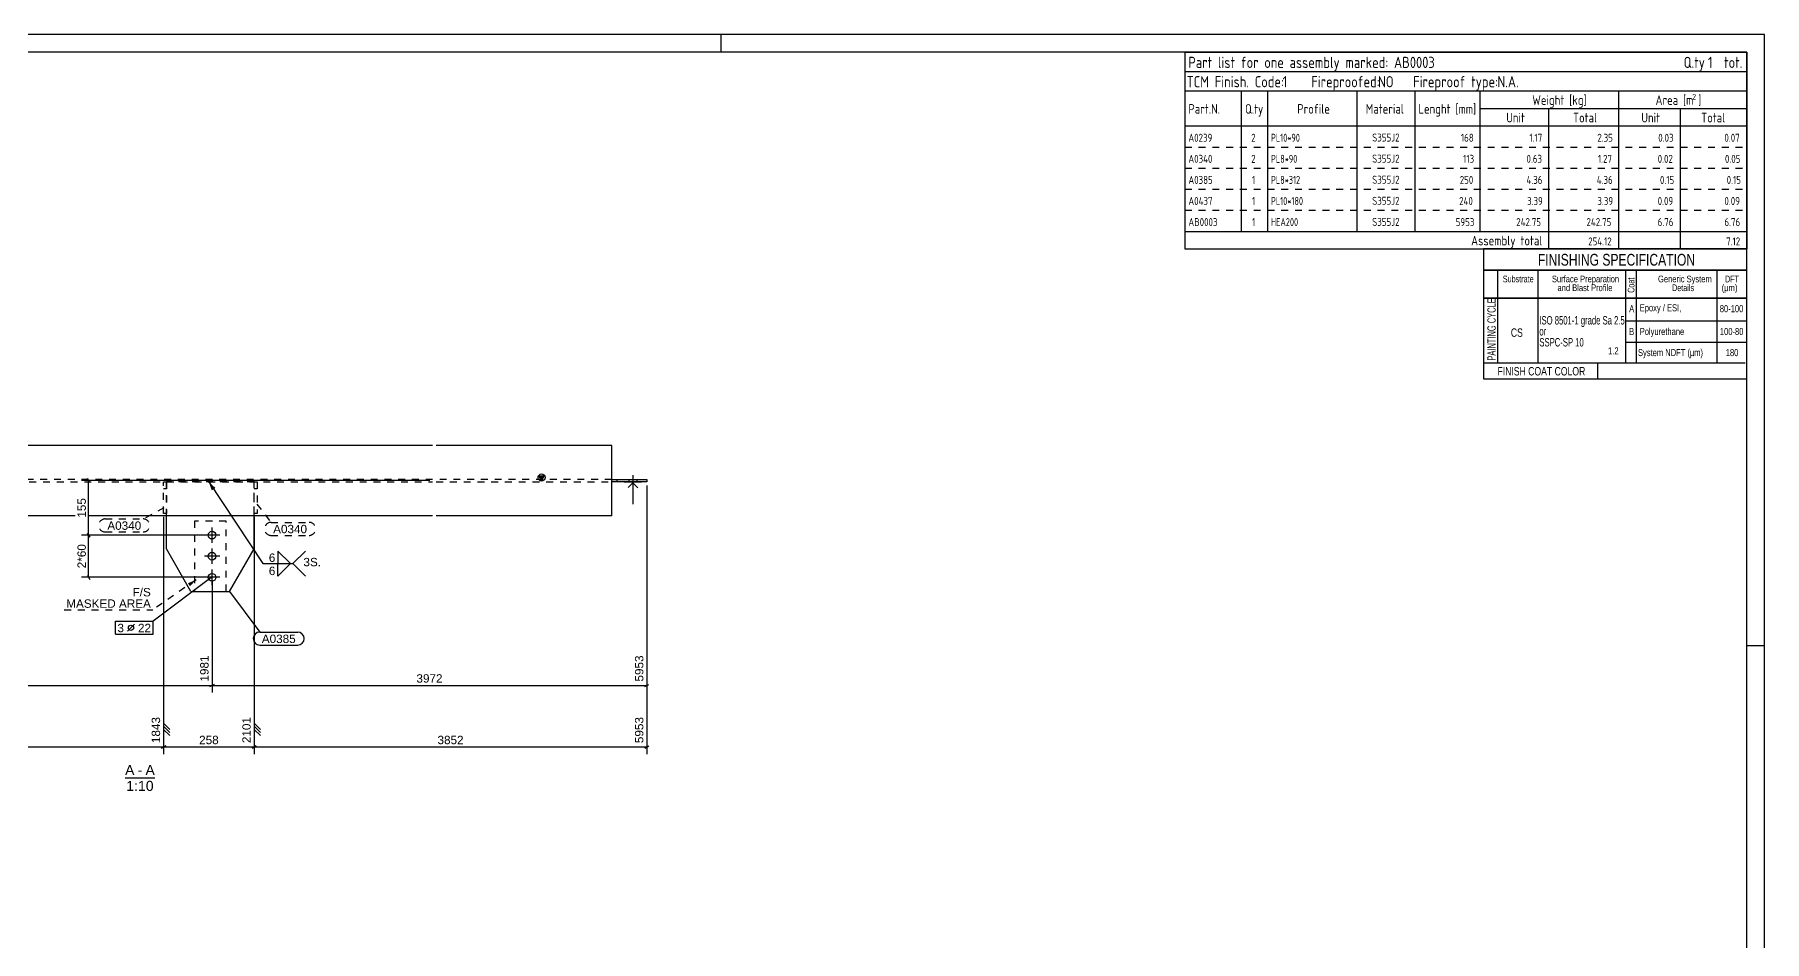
# Model space of a CAD drawing. Header units: millimetres. Extents: x -232 to 609, y -265 to 329.
# Drawn here: x 116.8 to 609.3, y 70.8 to 328.9 of the extents above; entities that cross this region are included whole.
import ezdxf

# ---------------------------------------------------------------- set-up
doc = ezdxf.new("R2010")
doc.units = ezdxf.units.MM
doc.linetypes.add('DXK_LINE_DOT2', pattern=[3.9198, 1.9599, -1.9599])
doc.styles.add('Arial', font='ARIAL.TTF', dxfattribs={"height": 0.2})
doc.styles.add('Arial Narrow', font='ARIALN.TTF', dxfattribs={"height": 0.2})
doc.styles.add('GOST type A', font='', dxfattribs={"height": 0.2})
doc.styles.add('GOST type A Bold', font='', dxfattribs={"height": 0.2})
doc.styles.get('GOST type A').set_extended_font_data('GOST type A')
doc.styles.get('GOST type A Bold').set_extended_font_data('GOST type A', bold=True)

# ---------------------------------------------------------------- blocks, each defined once
blk = doc.blocks.new('Unknown-43780186-1158')
at = {"color": 5, "linetype": 'Continuous'}
for p, q in [((609.27, 328.9), (-231.73, 328.9)), ((609.27, -265.1), (609.27, 328.9)), ((604.27, 323.9), (-226.73, 323.9)), ((604.27, -260.1), (604.27, 323.9))]:
    blk.add_line(p, q, dxfattribs=at)
at = {"color": 7, "linetype": 'Continuous'}
for p, q in [((312.27, 323.9), (312.27, 328.9)), ((609.27, 154.9), (604.27, 154.9))]:
    blk.add_line(p, q, dxfattribs=at)
blk = doc.blocks.new('Unknown-43780186-11 - 1207')
at = {"color": 6, "linetype": 'Continuous'}
blk.add_line((142.53, 117.4), (151, 117.4), dxfattribs=at)
at = {"color": 0, "linetype": 'Continuous'}
blk.add_wipeout([(145.2, 118.15), (145.2, 121.15), (142.53, 121.15), (142.53, 118.15)], dxfattribs=at)
blk.add_wipeout([(147.43, 118.15), (147.43, 121.15), (146.1, 121.15), (146.1, 118.15)], dxfattribs=at)
blk.add_wipeout([(151, 118.15), (151, 121.15), (148.33, 121.15), (148.33, 118.15)], dxfattribs=at)
blk.add_wipeout([(150.65, 113.65), (150.65, 116.65), (142.87, 116.65), (142.87, 113.65)], dxfattribs=at)
at = {"color": 6, "linetype": 'Continuous', "style": 'Arial'}
for s, height, p in [('A', 2.87, (142.53, 118.15)), ('-', 2.87, (146.1, 118.15)), ('A', 2.87, (148.33, 118.15)), ('1:10', 2.865, (142.87, 113.65))]:
    blk.add_text(s, height=height, dxfattribs=at).set_placement(p)
blk = doc.blocks.new('Surfacing-43780186-1285 - 1207')
at = {"color": 246, "linetype": 'DXK_LINE_DOT2'}
for p, q in [((171.3, 190.45), (162.3, 190.45)), ((162.3, 190.45), (162.3, 170.45)), ((171.3, 170.45), (171.3, 190.45)), ((162.3, 170.45), (171.3, 170.45))]:
    blk.add_line(p, q, dxfattribs=at)
blk = doc.blocks.new('Bolt-43780186-1265 - 1207')
at = {"color": 3, "linetype": 'Continuous'}
for p, q in [((286, 202.27), (286, 201.62)), ((286, 202.27), (286, 201.62)), ((287.1, 203.52), (287.1, 195.27)), ((287.1, 203.52), (287.1, 195.27)), ((288.2, 202.27), (288.2, 201.62)), ((288.2, 202.27), (288.2, 201.62))]:
    blk.add_line(p, q, dxfattribs=at)
blk = doc.blocks.new('Part-43780186-1249 - 1207')
at = {"linetype": 'Continuous'}
blk.add_hatch(color=2, dxfattribs=at).paths.add_polyline_path([(261.1, 201.95), (260.3, 203.35), (261.9, 203.35)])
at = {"color": 2, "linetype": 'Continuous'}
for p, q in [((17, 191.95), (17, 211.95)), ((102.5, 211.95), (17, 211.95)), ((230.1, 211.95), (103.5, 211.95)), ((281.1, 211.95), (231.1, 211.95)), ((281.1, 191.95), (281.1, 211.95)), ((2.42, 201.62), (2.42, 202.27)), ((17, 202.27), (2.42, 202.27)), ((15.5, 201.62), (15.5, 202.27)), ((261.1, 201.95), (260.3, 203.35)), ((260.3, 203.35), (261.9, 203.35)), ((261.9, 203.35), (261.1, 201.95)), ((281.17, 202.27), (281.1, 202.27)), ((281.17, 202.27), (291.1, 202.27)), ((282.6, 201.62), (282.6, 202.27)), ((291.1, 202.27), (291.1, 201.62)), ((16.93, 201.62), (2.42, 201.62)), ((6.42, 201.32), (5.12, 200.02)), ((6.42, 201.32), (7.82, 199.92)), ((17, 201.62), (16.93, 201.62)), ((291.1, 201.62), (281.1, 201.62)), ((287.1, 201.32), (285.8, 200.02)), ((287.1, 201.32), (288.5, 199.92)), ((102.5, 191.95), (17, 191.95)), ((230.1, 191.95), (103.5, 191.95)), ((281.1, 191.95), (231.1, 191.95))]:
    blk.add_line(p, q, dxfattribs=at)
at = {"color": 7, "linetype": 'DXK_LINE_DOT2'}
for p, q in [((102.5, 202.27), (17, 202.27)), ((230.1, 202.27), (103.5, 202.27)), ((281.1, 202.27), (231.1, 202.27)), ((17, 201.62), (102.5, 201.62)), ((103.5, 201.62), (230.1, 201.62)), ((231.1, 201.62), (281.1, 201.62))]:
    blk.add_line(p, q, dxfattribs=at)
at = {"color": 2, "linetype": 'Continuous'}
blk.add_circle((261.1, 202.85), 1, dxfattribs=at)
blk = doc.blocks.new('Part-43780186-1343 - 1207')
at = {"color": 7, "linetype": 'DXK_LINE_DOT2'}
for p, q in [((179.3, 192.62), (179.3, 201.62)), ((179.3, 201.62), (180.1, 201.62)), ((179.3, 199.72), (180.1, 199.72)), ((180.1, 201.62), (180.1, 192.62)), ((180.1, 192.62), (179.3, 192.62))]:
    blk.add_line(p, q, dxfattribs=at)
blk = doc.blocks.new('Surfacing-43780186-1290 - 1207')
at = {"color": 7, "linetype": 'Continuous'}
for p, q in [((284.6, 201.62), (284.6, 201.57)), ((284.6, 201.57), (289.6, 201.57)), ((289.6, 201.62), (289.6, 201.57))]:
    blk.add_line(p, q, dxfattribs=at)
at = {"color": 246, "linetype": 'DXK_LINE_DOT2'}
blk.add_line((284.6, 201.62), (289.6, 201.62), dxfattribs=at)
blk = doc.blocks.new('Bolt-43780186-1342 - 1207')
at = {"color": 3, "linetype": 'Continuous'}
for p, q in [((167.3, 184.25), (167.3, 188.65)), ((169.5, 186.45), (165.1, 186.45)), ((167.3, 178.25), (167.3, 182.65)), ((169.5, 180.45), (165.1, 180.45)), ((169.5, 174.45), (165.1, 174.45)), ((167.3, 172.25), (167.3, 176.65))]:
    blk.add_line(p, q, dxfattribs=at)
for centre in [(167.3, 186.45), (167.3, 180.45), (167.3, 174.45)]:
    blk.add_circle(centre, 1.1, dxfattribs=at)
blk = doc.blocks.new('Part-43780186-1358 - 1207')
at = {"color": 7, "linetype": 'DXK_LINE_DOT2'}
for p, q in [((179.3, 201.62), (154.3, 201.62)), ((154.3, 191.95), (154.3, 201.62)), ((179.3, 191.95), (179.3, 201.62))]:
    blk.add_line(p, q, dxfattribs=at)
at = {"color": 2, "linetype": 'Continuous'}
for p, q in [((154.3, 182.57), (154.3, 191.95)), ((179.3, 182.57), (179.3, 191.95)), ((161.3, 170.45), (154.3, 182.57)), ((172.3, 170.45), (179.3, 182.57)), ((161.3, 170.45), (172.3, 170.45))]:
    blk.add_line(p, q, dxfattribs=at)
blk = doc.blocks.new('Part-43780186-1388 - 1207')
at = {"color": 7, "linetype": 'DXK_LINE_DOT2'}
for p, q in [((153.5, 192.62), (153.5, 201.62)), ((153.5, 201.62), (154.3, 201.62)), ((153.5, 199.72), (154.3, 199.72)), ((154.3, 201.62), (154.3, 192.62)), ((154.3, 192.62), (153.5, 192.62))]:
    blk.add_line(p, q, dxfattribs=at)
blk = doc.blocks.new('Surfacing-43780186-1394 - 1207')
at = {"color": 7, "linetype": 'Continuous'}
for p, q in [((284.6, 201.62), (284.6, 201.57)), ((284.6, 201.57), (289.6, 201.57)), ((289.6, 201.62), (289.6, 201.57))]:
    blk.add_line(p, q, dxfattribs=at)
at = {"color": 246, "linetype": 'DXK_LINE_DOT2'}
blk.add_line((284.6, 201.62), (289.6, 201.62), dxfattribs=at)
blk = doc.blocks.new('StraightDimension-43780186-2337 - 1207')
at = {"color": 7, "linetype": 'Continuous'}
for p, q in [((132.16, 174.45), (132.16, 180.45)), ((166.3, 174.45), (130.11, 174.45)), ((131.86, 175.05), (132.46, 173.85))]:
    blk.add_line(p, q, dxfattribs=at)
at = {"color": 0}
blk.add_wipeout([(131.86, 184.38), (128.36, 184.38), (128.36, 176.52), (131.86, 176.52)], dxfattribs=at)
at = {"color": 7, "style": 'Arial'}
blk.add_text('2*60', height=2.388, rotation=90.0002, dxfattribs=at).set_placement((131.36, 177.02))
blk = doc.blocks.new('StraightDimension-43780186-27705 - 1207')
at = {"color": 7, "linetype": 'Continuous'}
for p, q in [((291.1, 200.62), (291.1, 124.15)), ((179.3, 191.62), (179.3, 124.15)), ((179.3, 132.9), (181.05, 131.15)), ((179.3, 132.9), (179.3, 129.4)), ((179.3, 132.03), (181.05, 130.28)), ((179.3, 131.15), (181.05, 129.4)), ((179.9, 126.45), (178.7, 125.85)), ((179.3, 126.15), (291.1, 126.15)), ((290.5, 125.85), (291.7, 126.45))]:
    blk.add_line(p, q, dxfattribs=at)
at = {"color": 0, "linetype": 'Continuous'}
blk.add_wipeout([(290.6, 135.16), (287.1, 135.16), (287.1, 126.75), (290.6, 126.75)], dxfattribs=at)
at = {"color": 0}
blk.add_wipeout([(239.41, 126.45), (239.41, 129.95), (230.99, 129.95), (230.99, 126.45)], dxfattribs=at)
at = {"color": 7, "linetype": 'Continuous', "style": 'Arial'}
blk.add_text('5953', height=2.388, rotation=90.0002, dxfattribs=at).set_placement((290.1, 127.25))
at = {"color": 7, "style": 'Arial'}
blk.add_text('3852', height=2.388, dxfattribs=at).set_placement((231.49, 126.95))
blk = doc.blocks.new('StraightDimension-43780186-27508 - 1207')
at = {"color": 7, "linetype": 'Continuous'}
for p, q in [((291.1, 200.62), (291.1, 141.67)), ((167.3, 173.45), (167.3, 141.67)), ((167.9, 143.97), (166.7, 143.37)), ((167.3, 143.67), (291.1, 143.67)), ((290.5, 143.37), (291.7, 143.97))]:
    blk.add_line(p, q, dxfattribs=at)
at = {"color": 0, "linetype": 'Continuous'}
blk.add_wipeout([(290.6, 152.68), (287.1, 152.68), (287.1, 144.27), (290.6, 144.27)], dxfattribs=at)
at = {"color": 0}
blk.add_wipeout([(233.41, 143.97), (233.41, 147.47), (224.99, 147.47), (224.99, 143.97)], dxfattribs=at)
at = {"color": 7, "linetype": 'Continuous', "style": 'Arial'}
blk.add_text('5953', height=2.388, rotation=90.0002, dxfattribs=at).set_placement((290.1, 144.77))
at = {"color": 7, "style": 'Arial'}
blk.add_text('3972', height=2.388, dxfattribs=at).set_placement((225.49, 144.47))
blk = doc.blocks.new('StraightDimension-43780186-27509 - 1207')
at = {"color": 7, "linetype": 'Continuous'}
for p, q in [((45.5, 186.62), (45.5, 141.67)), ((167.3, 173.45), (167.3, 141.67)), ((46.1, 143.97), (44.9, 143.37)), ((45.5, 143.67), (167.3, 143.67)), ((166.7, 143.37), (167.9, 143.97))]:
    blk.add_line(p, q, dxfattribs=at)
at = {"color": 0, "linetype": 'Continuous'}
blk.add_wipeout([(166.8, 152.68), (163.3, 152.68), (163.3, 144.27), (166.8, 144.27)], dxfattribs=at)
at = {"color": 0}
blk.add_wipeout([(110.61, 143.97), (110.61, 147.47), (102.19, 147.47), (102.19, 143.97)], dxfattribs=at)
at = {"color": 7, "linetype": 'Continuous', "style": 'Arial'}
blk.add_text('1981', height=2.388, rotation=90.0002, dxfattribs=at).set_placement((166.3, 144.77))
at = {"color": 7, "style": 'Arial'}
blk.add_text('1550', height=2.388, dxfattribs=at).set_placement((102.69, 144.47))
blk = doc.blocks.new('StraightDimension-43780186-27706 - 1207')
at = {"color": 7, "linetype": 'Continuous'}
for p, q in [((153.5, 191.62), (153.5, 124.15)), ((179.3, 191.62), (179.3, 124.15)), ((153.5, 132.9), (155.25, 131.15)), ((153.5, 132.9), (153.5, 129.4)), ((153.5, 132.03), (155.25, 130.28)), ((153.5, 131.15), (155.25, 129.4)), ((179.3, 132.9), (181.05, 131.15)), ((179.3, 132.9), (179.3, 129.4)), ((179.3, 132.03), (181.05, 130.28)), ((179.3, 131.15), (181.05, 129.4)), ((154.1, 126.45), (152.9, 125.85)), ((153.5, 126.15), (179.3, 126.15)), ((178.7, 125.85), (179.9, 126.45))]:
    blk.add_line(p, q, dxfattribs=at)
at = {"color": 0, "linetype": 'Continuous'}
blk.add_wipeout([(178.8, 135.16), (175.3, 135.16), (175.3, 126.75), (178.8, 126.75)], dxfattribs=at)
at = {"color": 0}
blk.add_wipeout([(169.68, 126.45), (169.68, 129.95), (163.12, 129.95), (163.12, 126.45)], dxfattribs=at)
at = {"color": 7, "linetype": 'Continuous', "style": 'Arial'}
blk.add_text('2101', height=2.388, rotation=90.0002, dxfattribs=at).set_placement((178.3, 127.25))
at = {"color": 7, "style": 'Arial'}
blk.add_text('258', height=2.388, dxfattribs=at).set_placement((163.62, 126.95))
blk = doc.blocks.new('StraightDimension-43780186-2339 - 1207')
at = {"color": 7, "linetype": 'Continuous'}
for p, q in [((132.46, 185.85), (131.86, 187.05)), ((132.16, 180.45), (132.16, 186.45)), ((166.3, 186.45), (132.16, 186.45))]:
    blk.add_line(p, q, dxfattribs=at)
blk = doc.blocks.new('StraightDimension-43780186-1411 - 1207')
at = {"color": 7, "linetype": 'Continuous'}
for p, q in [((229.27, 201.95), (130.11, 201.95)), ((132.46, 201.35), (131.86, 202.55)), ((132.16, 186.45), (132.16, 201.95)), ((166.3, 186.45), (130.11, 186.45)), ((131.86, 187.05), (132.46, 185.85))]:
    blk.add_line(p, q, dxfattribs=at)
at = {"color": 0}
blk.add_wipeout([(131.86, 197.48), (128.36, 197.48), (128.36, 190.92), (131.86, 190.92)], dxfattribs=at)
at = {"color": 7, "style": 'Arial'}
blk.add_text('155', height=2.388, rotation=90.0002, dxfattribs=at).set_placement((131.36, 191.42))
blk = doc.blocks.new('StraightDimension-43780186-27707 - 1207')
at = {"color": 7, "linetype": 'Continuous'}
for p, q in [((51.5, 191.62), (51.5, 124.15)), ((153.5, 191.62), (153.5, 124.15)), ((51.5, 132.9), (53.25, 131.15)), ((51.5, 132.9), (51.5, 129.4)), ((51.5, 132.03), (53.25, 130.28)), ((51.5, 131.15), (53.25, 129.4)), ((153.5, 132.9), (155.25, 131.15)), ((153.5, 132.9), (153.5, 129.4)), ((153.5, 132.03), (155.25, 130.28)), ((153.5, 131.15), (155.25, 129.4)), ((52.1, 126.45), (50.9, 125.85)), ((51.5, 126.15), (153.5, 126.15)), ((152.9, 125.85), (154.1, 126.45))]:
    blk.add_line(p, q, dxfattribs=at)
at = {"color": 0, "linetype": 'Continuous'}
blk.add_wipeout([(153, 135.16), (149.5, 135.16), (149.5, 126.75), (153, 126.75)], dxfattribs=at)
at = {"color": 0}
blk.add_wipeout([(106.71, 126.45), (106.71, 129.95), (98.29, 129.95), (98.29, 126.45)], dxfattribs=at)
at = {"color": 7, "linetype": 'Continuous', "style": 'Arial'}
blk.add_text('1843', height=2.388, rotation=90.0002, dxfattribs=at).set_placement((152.5, 127.25))
at = {"color": 7, "style": 'Arial'}
blk.add_text('1352', height=2.388, dxfattribs=at).set_placement((98.79, 126.95))
blk = doc.blocks.new('0_TCM_4503_AIVD_AD_PAINTING_SYSTEM-43780186-28093')
at = {"color": 7, "linetype": 'Continuous'}
for p, q in [((604.27, 267.9), (529.27, 267.9)), ((529.27, 267.9), (529.27, 261.9)), ((604.27, 261.9), (604.27, 267.9)), ((529.27, 261.9), (604.27, 261.9)), ((604.27, 261.9), (529.27, 261.9)), ((529.27, 261.9), (529.27, 253.9)), ((533.27, 261.9), (533.27, 253.9)), ((544.77, 261.9), (544.77, 253.9)), ((569.77, 261.9), (569.77, 253.9)), ((572.77, 261.9), (572.77, 253.9)), ((595.77, 261.9), (595.77, 253.9)), ((604.27, 253.9), (604.27, 261.9)), ((529.27, 253.9), (604.27, 253.9)), ((604.27, 253.9), (529.27, 253.9)), ((529.27, 253.9), (529.27, 230.9)), ((533.27, 253.9), (533.27, 235.4)), ((544.77, 253.9), (544.77, 235.4)), ((569.77, 253.9), (569.77, 235.4)), ((572.77, 253.9), (572.77, 235.4)), ((595.77, 253.9), (595.77, 235.4)), ((604.27, 230.9), (604.27, 253.9)), ((569.77, 247.4), (604.27, 247.4)), ((569.77, 241.4), (604.27, 241.4)), ((603.77, 235.4), (529.27, 235.4)), ((561.77, 235.4), (561.77, 230.9)), ((529.27, 230.9), (604.27, 230.9))]:
    blk.add_line(p, q, dxfattribs=at)
at = {"color": 7, "style": 'Arial Narrow', "width": 0.9}
blk.add_text('FINISHING SPECIFICATION', height=3.3405, dxfattribs=at).set_placement((544.77, 263.15))
at = {"color": 7, "linetype": 'Continuous', "style": 'Arial Narrow'}
for s, height, width, p in [('Substrate', 1.909, 0.9, (534.8, 258.4)), ('Surface Preparation', 1.9089, 0.9, (548.77, 258.4)), ('and Blast Profile', 1.9089, 0.9, (550.36, 255.9)), ('Generic System', 1.9089, 0.9, (578.98, 258.4)), ('Details', 1.909, 0.9, (582.98, 255.9)), ('DFT', 1.909, 0.9, (598.06, 258.4)), ('A', 2, 0.9, (570.77, 249.9)), ('Epoxy / ESI,', 2.0043, 0.9, (573.77, 250.15)), ('80-100', 2.004, 0.9, (596.57, 249.9)), ('ISO 8501-1 grade Sa 2.5^M', 2.3861, 0.8, (545.2, 246.4)), ('CS', 2.386, 0.9, (537.08, 242.9)), ('or ^M', 2.386, 0.8, (545.2, 243.27)), ('SSPC-SP 10', 2.386, 0.8, (545.2, 240.15)), ('B', 2, 0.9, (570.77, 243.4)), ('Polyurethane', 2.0043, 0.9, (573.77, 243.4)), ('100-80', 2.004, 0.9, (596.6, 243.4)), ('1.2', 2.004, 0.9, (564.77, 237.9)), ('System NDFT (µm)', 2.0043, 0.9, (573.27, 237.4)), ('180', 2.004, 0.9, (598.27, 237.4)), ('FINISH COAT COLOR', 2.3861, 0.9, (533.27, 231.9))]:
    blk.add_text(s, height=height, dxfattribs=dict(at, width=width)).set_placement(p)
for s, height, width, p in [('Coat', 1.909, 0.9, (572.27, 255.4)), ('PAINTING CYCLE', 2.3861, 0.75, (532.77, 236.1))]:
    blk.add_text(s, height=height, rotation=90, dxfattribs=dict(at, width=width)).set_placement(p)
blk.add_text('(µm)', height=1.909, dxfattribs=at).set_placement((597.11, 255.9))
blk = doc.blocks.new('0_TCM_4503_AIVD_AD_PART_LIST-43780186-28092')
at = {"color": 174, "linetype": 'Continuous'}
for p, q in [((444.27, 323.9), (444.27, 302.9)), ((444.27, 302.9), (444.27, 296.9)), ((444.27, 296.9), (444.27, 290.9)), ((444.27, 290.9), (444.27, 284.9)), ((444.27, 284.9), (444.27, 278.9)), ((444.27, 278.9), (444.27, 272.9)), ((444.27, 272.9), (444.27, 267.9)), ((444.27, 267.9), (604.27, 267.9))]:
    blk.add_line(p, q, dxfattribs=at)
at = {"color": 7, "linetype": 'Continuous'}
for p, q in [((444.27, 323.9), (604.27, 323.9)), ((604.27, 323.9), (604.27, 302.9)), ((444.27, 318.4), (604.27, 318.4)), ((444.27, 312.9), (604.27, 312.9)), ((460.27, 312.9), (460.27, 302.9)), ((467.77, 312.9), (467.77, 302.9)), ((493.27, 312.9), (493.27, 302.9)), ((509.77, 312.9), (509.77, 302.9)), ((528.27, 312.9), (528.27, 302.9)), ((567.77, 312.9), (567.77, 302.9)), ((528.27, 307.9), (604.27, 307.9)), ((547.77, 307.9), (547.77, 302.9)), ((585.27, 307.9), (585.27, 302.9)), ((460.27, 302.9), (460.27, 296.9)), ((467.77, 302.9), (467.77, 296.9)), ((493.27, 302.9), (493.27, 296.9)), ((509.77, 302.9), (509.77, 296.9)), ((528.27, 302.9), (528.27, 296.9)), ((547.77, 302.9), (547.77, 296.9)), ((567.77, 302.9), (567.77, 296.9)), ((585.27, 302.9), (585.27, 296.9)), ((604.27, 302.9), (604.27, 296.9)), ((460.27, 296.9), (460.27, 290.9)), ((467.77, 296.9), (467.77, 290.9)), ((493.27, 296.9), (493.27, 290.9)), ((509.77, 296.9), (509.77, 290.9)), ((528.27, 296.9), (528.27, 290.9)), ((547.77, 296.9), (547.77, 290.9)), ((567.77, 296.9), (567.77, 290.9)), ((585.27, 296.9), (585.27, 290.9)), ((604.27, 296.9), (604.27, 290.9)), ((460.27, 290.9), (460.27, 284.9)), ((467.77, 290.9), (467.77, 284.9)), ((493.27, 290.9), (493.27, 284.9)), ((509.77, 290.9), (509.77, 284.9)), ((528.27, 290.9), (528.27, 284.9)), ((547.77, 290.9), (547.77, 284.9)), ((567.77, 290.9), (567.77, 284.9)), ((585.27, 290.9), (585.27, 284.9)), ((604.27, 290.9), (604.27, 284.9)), ((460.27, 284.9), (460.27, 278.9)), ((467.77, 284.9), (467.77, 278.9)), ((493.27, 284.9), (493.27, 278.9)), ((509.77, 284.9), (509.77, 278.9)), ((528.27, 284.9), (528.27, 278.9)), ((547.77, 284.9), (547.77, 278.9)), ((567.77, 284.9), (567.77, 278.9)), ((585.27, 284.9), (585.27, 278.9)), ((604.27, 284.9), (604.27, 278.9)), ((460.27, 278.9), (460.27, 272.9)), ((467.77, 278.9), (467.77, 272.9)), ((493.27, 278.9), (493.27, 272.9)), ((509.77, 278.9), (509.77, 272.9)), ((528.27, 278.9), (528.27, 272.9)), ((547.77, 278.9), (547.77, 272.9)), ((567.77, 278.9), (567.77, 272.9)), ((585.27, 278.9), (585.27, 272.9)), ((604.27, 278.9), (604.27, 272.9)), ((547.77, 272.9), (547.77, 267.9)), ((567.77, 272.9), (567.77, 267.9)), ((585.27, 272.9), (585.27, 267.9)), ((604.27, 272.9), (604.27, 267.9))]:
    blk.add_line(p, q, dxfattribs=at)
at = {"color": 4, "linetype": 'Continuous'}
for p, q in [((444.27, 302.9), (604.27, 302.9)), ((444.27, 272.9), (604.27, 272.9))]:
    blk.add_line(p, q, dxfattribs=at)
at = {"color": 7, "linetype": 'DXK_LINE_DOT2'}
for p, q in [((444.27, 296.9), (604.27, 296.9)), ((444.27, 290.9), (604.27, 290.9)), ((444.27, 284.9), (604.27, 284.9)), ((444.27, 278.9), (604.27, 278.9)), ((444.27, 272.9), (604.27, 272.9))]:
    blk.add_line(p, q, dxfattribs=at)
at = {"color": 7, "linetype": 'Continuous'}
for s, height, style, p in [('Part list for one assembly marked: AB0003', 3.1901, 'GOST type A', (445.27, 319.4)), ('Q.ty', 3.19, 'GOST type A', (586.27, 319.4)), ('tot.', 3.19, 'GOST type A', (597.77, 319.4)), ('TCM Finish. Code:', 3.1901, 'GOST type A', (444.77, 313.9)), ('1', 3.19, 'GOST type A Bold', (472.12, 313.9)), ('Fireproofed:', 3.1901, 'GOST type A', (480.27, 313.9)), ('NO', 3.19, 'GOST type A Bold', (499.27, 313.9)), ('Fireproof type:', 3.1901, 'GOST type A', (509.27, 313.9)), ('N.A.', 3.19, 'GOST type A Bold', (533.27, 313.9)), ('Weight [kg]', 2.7344, 'GOST type A', (543.17, 308.9)), ('Area [m ]', 2.734, 'GOST type A', (578.27, 308.9)), ('2', 1.64, 'GOST type A', (588.74, 310.4)), ('Part.N.', 2.734, 'GOST type A', (445.27, 306.4)), ('Q.ty', 2.734, 'GOST type A', (461.4, 306.38)), ('Profile', 2.734, 'GOST type A', (476.27, 306.4)), ('Material', 2.734, 'GOST type A', (495.77, 306.4)), ('Lenght [mm]', 2.7344, 'GOST type A', (510.77, 306.4)), ('Unit', 2.734, 'GOST type A', (535.77, 303.9)), ('Total', 2.734, 'GOST type A', (554.77, 303.9)), ('Unit', 2.734, 'GOST type A', (574.23, 303.9)), ('Total', 2.734, 'GOST type A', (591.25, 303.9)), ('A0239', 2.279, 'GOST type A', (445.27, 298.4)), ('2', 2.28, 'GOST type A', (463.15, 298.4)), ('S355J2', 2.279, 'GOST type A', (497.6, 298.46)), ('168', 2.279, 'GOST type A', (522.86, 298.4)), ('1.17', 2.279, 'GOST type A', (542.36, 298.4)), ('2.35', 2.279, 'GOST type A', (561.7, 298.4)), ('0.03', 2.279, 'GOST type A', (579.05, 298.4)), ('1.27', 2.279, 'GOST type A', (561.87, 292.4)), ('4.36', 2.279, 'GOST type A', (561.54, 286.4)), ('3.39', 2.279, 'GOST type A', (561.7, 280.4)), ('242.75', 2.279, 'GOST type A', (558.62, 274.4)), ('Assembly total', 2.7344, 'GOST type A', (525.77, 268.9)), ('7.12', 2.279, 'GOST type A', (598.37, 268.9))]:
    blk.add_text(s, height=height, dxfattribs=dict(at, style=style)).set_placement(p)
at = {"color": 7, "style": 'GOST type A'}
blk.add_text('1', height=3.19, dxfattribs=at).set_placement((593.21, 319.4))
at = {"color": 7, "linetype": 'Continuous', "style": 'GOST type A', "width": 0.9}
blk.add_text('PL10*90', height=2.279, dxfattribs=at).set_placement((468.77, 298.4))
at = {"color": 7, "linetype": 'DXK_LINE_DOT2', "style": 'GOST type A'}
for s, height, p in [('0.07', 2.279, (597.89, 298.4)), ('A0340', 2.279, (445.27, 292.4)), ('2', 2.28, (463.15, 292.4)), ('S355J2', 2.279, (497.6, 292.46)), ('113', 2.279, (523.5, 292.4)), ('0.63', 2.279, (541.54, 292.4)), ('0.02', 2.279, (578.89, 292.4)), ('0.05', 2.279, (598.04, 292.4)), ('A0385', 2.279, (445.27, 286.4)), ('1', 2.28, (463.39, 286.4)), ('S355J2', 2.279, (497.6, 286.46)), ('250', 2.279, (522.53, 286.4)), ('4.36', 2.279, (541.54, 286.4)), ('0.15', 2.279, (579.53, 286.4)), ('0.15', 2.279, (598.53, 286.4)), ('A0437', 2.279, (445.27, 280.4)), ('1', 2.28, (463.39, 280.4)), ('S355J2', 2.279, (497.6, 280.46)), ('240', 2.279, (522.37, 280.4)), ('3.39', 2.279, (541.7, 280.4)), ('0.09', 2.279, (578.89, 280.4)), ('0.09', 2.279, (597.89, 280.4)), ('AB0003', 2.279, (445.27, 274.4)), ('1', 2.28, (463.39, 274.4)), ('S355J2', 2.279, (497.6, 274.46)), ('5953', 2.279, (521.38, 274.4)), ('242.75', 2.279, (538.62, 274.4)), ('6.76', 2.279, (578.89, 274.4)), ('6.76', 2.279, (597.89, 274.4)), ('254.12', 2.279, (559.1, 268.9))]:
    blk.add_text(s, height=height, dxfattribs=at).set_placement(p)
at = {"color": 7, "linetype": 'DXK_LINE_DOT2', "style": 'GOST type A', "width": 0.9}
for s, p in [('PL8*90', (468.77, 292.4)), ('PL8*312', (468.77, 286.4)), ('PL10*180', (468.77, 280.4)), ('HEA200', (468.77, 274.4))]:
    blk.add_text(s, height=2.279, dxfattribs=at).set_placement(p)
blk = doc.blocks.new('Mark-43780186-1281 - 1207')
at = {"linetype": 'Continuous'}
blk.add_hatch(color=7, dxfattribs=at).paths.add_polyline_path([(160.43, 172.73), (162.76, 173.75), (161, 171.91)])
at = {"color": 0}
blk.add_wipeout([(149.85, 169.02), (149.85, 171.52), (144.67, 171.52), (144.67, 169.02)], dxfattribs=at)
blk.add_wipeout([(149.85, 169.02), (149.85, 171.52), (144.67, 171.52), (144.67, 169.02)], dxfattribs=at)
blk.add_wipeout([(149.85, 165.77), (149.85, 168.27), (125.78, 168.27), (125.78, 165.77)], dxfattribs=at)
blk.add_wipeout([(149.85, 165.77), (149.85, 168.27), (125.78, 168.27), (125.78, 165.77)], dxfattribs=at)
at = {"color": 7, "linetype": 'DXK_LINE_DOT2'}
for p in [(162.76, 173.75), (125.18, 165.17)]:
    blk.add_line(p, (150.45, 165.17), dxfattribs=at)
at = {"color": 7, "style": 'Arial'}
for s, height, p in [('MASKED AREA', 2.3877, (125.78, 165.77)), ('F/', 2.388, (144.67, 169.02)), ('S', 2.39, (147.63, 169.02))]:
    blk.add_text(s, height=height, dxfattribs=at).set_placement(p)
blk = doc.blocks.new('Mark-43780186-1354 - 1207')
at = {"color": 0}
blk.add_wipeout([(191.09, 155.74), (191.09, 158.24), (181.46, 158.24), (181.46, 155.74)], dxfattribs=at)
blk.add_wipeout([(191.09, 155.74), (191.09, 158.24), (181.46, 158.24), (181.46, 155.74)], dxfattribs=at)
at = {"color": 3, "linetype": 'Continuous'}
for p, q in [((172.3, 170.45), (180.86, 158.84)), ((180.86, 158.84), (191.69, 158.84)), ((180.86, 155.14), (191.69, 155.14))]:
    blk.add_line(p, q, dxfattribs=at)
for centre, start, end in [((180.86, 156.99), 90, 270), ((191.69, 156.99), 270, 90)]:
    blk.add_arc(centre, 1.85, start, end, dxfattribs=at)
at = {"color": 3, "style": 'Arial'}
blk.add_text('A0385', height=2.388, dxfattribs=at).set_placement((181.46, 155.74))
blk = doc.blocks.new('Mark-43780186-1338 - 1207')
at = {"color": 0}
blk.add_wipeout([(142.21, 158.83), (142.21, 161.33), (140.36, 161.33), (140.36, 158.83)], dxfattribs=at)
blk.add_wipeout([(142.21, 158.83), (142.21, 161.33), (140.36, 161.33), (140.36, 158.83)], dxfattribs=at)
at = {"color": 3, "linetype": 'Continuous'}
blk.add_line((139.76, 158.23), (139.76, 161.93), dxfattribs=at)
at = {"color": 0}
blk.add_wipeout([(145.46, 158.83), (145.46, 161.33), (142.96, 161.33), (142.96, 158.83)], dxfattribs=at)
at = {"color": 3, "style": 'Arial'}
blk.add_text('3', height=2.39, dxfattribs=at).set_placement((140.36, 158.83))
at = {"color": 0}
blk.add_wipeout([(149.92, 158.83), (149.92, 161.33), (146.21, 161.33), (146.21, 158.83)], dxfattribs=at)
blk.add_wipeout([(149.92, 158.83), (149.92, 161.33), (146.21, 161.33), (146.21, 158.83)], dxfattribs=at)
at = {"color": 3, "linetype": 'Continuous'}
for p, q in [((167.3, 174.56), (150.52, 161.93)), ((139.76, 161.93), (150.52, 161.93)), ((139.76, 158.23), (150.52, 158.23)), ((143.21, 159.08), (145.21, 161.08)), ((150.52, 158.23), (150.52, 161.93))]:
    blk.add_line(p, q, dxfattribs=at)
blk.add_circle((144.21, 160.08), 0.75, dxfattribs=at)
at = {"color": 3, "style": 'Arial'}
blk.add_text('22', height=2.388, dxfattribs=at).set_placement((146.21, 158.83))
blk = doc.blocks.new('Mark-43780186-4302 - 1207')
at = {"color": 0}
blk.add_wipeout([(194.33, 186.98), (194.33, 189.48), (184.69, 189.48), (184.69, 186.98)], dxfattribs=at)
blk.add_wipeout([(194.33, 186.98), (194.33, 189.48), (184.69, 189.48), (184.69, 186.98)], dxfattribs=at)
at = {"color": 3, "linetype": 'DXK_LINE_DOT2'}
for p, q in [((180.05, 195.29), (184.09, 190.08)), ((184.09, 190.08), (194.93, 190.08)), ((184.09, 186.38), (194.93, 186.38))]:
    blk.add_line(p, q, dxfattribs=at)
for centre, start, end in [((184.09, 188.23), 90, 270), ((194.93, 188.23), 270, 90)]:
    blk.add_arc(centre, 1.85, start, end, dxfattribs=at)
at = {"color": 3, "style": 'Arial'}
blk.add_text('A0340', height=2.388, dxfattribs=at).set_placement((184.69, 186.98))
blk = doc.blocks.new('WeldMark-43780186-1720 - 1207')
at = {"linetype": 'Continuous'}
blk.add_hatch(color=3, dxfattribs=at).paths.add_polyline_path([(167.2, 199.19), (166.35, 201.62), (168.24, 199.88)])
at = {"color": 3, "linetype": 'Continuous'}
for q in [(193.88, 181.9), (193.88, 174.76)]:
    blk.add_line((190.31, 178.33), q, dxfattribs=at)
at = {"color": 0}
blk.add_wipeout([(185.51, 178.63), (185.51, 181.53), (183.26, 181.53), (183.26, 178.63)], dxfattribs=at)
at = {"color": 3, "linetype": 'Continuous'}
for p, q in [((189.59, 178.33), (186.02, 181.9)), ((186.02, 181.9), (186.02, 178.33)), ((186.02, 178.33), (189.59, 178.33))]:
    blk.add_line(p, q, dxfattribs=at)
at = {"color": 0, "linetype": 'Continuous'}
blk.add_wipeout([(198.31, 177.58), (198.31, 180.08), (193.31, 180.08), (193.31, 177.58)], dxfattribs=at)
at = {"color": 3, "linetype": 'Continuous', "style": 'Arial'}
blk.add_text('3S.', height=2.388, dxfattribs=at).set_placement((193.31, 177.58))
at = {"color": 0, "linetype": 'Continuous'}
blk.add_wipeout([(185.51, 174.88), (185.51, 177.78), (183.26, 177.78), (183.26, 174.88)], dxfattribs=at)
at = {"color": 3, "linetype": 'Continuous'}
for p, q in [((166.35, 201.62), (181.71, 178.33)), ((181.71, 178.33), (190.31, 178.33)), ((186.02, 178.33), (189.59, 178.33)), ((189.59, 178.33), (186.02, 174.76)), ((186.02, 174.76), (186.02, 178.33))]:
    blk.add_line(p, q, dxfattribs=at)
at = {"color": 3, "style": 'Arial'}
blk.add_text('6', height=2.39, dxfattribs=at).set_placement((183.46, 178.83))
at = {"color": 3, "linetype": 'Continuous', "style": 'Arial'}
blk.add_text('6', height=2.39, dxfattribs=at).set_placement((183.46, 175.08))
blk = doc.blocks.new('Mark-43780186-4309 - 1207')
at = {"color": 0}
blk.add_wipeout([(147.11, 187.96), (147.11, 190.46), (137.48, 190.46), (137.48, 187.96)], dxfattribs=at)
blk.add_wipeout([(147.11, 187.96), (147.11, 190.46), (137.48, 190.46), (137.48, 187.96)], dxfattribs=at)
at = {"color": 3, "linetype": 'DXK_LINE_DOT2'}
for p, q in [((153.58, 194.17), (147.71, 191.06)), ((136.88, 191.06), (147.71, 191.06)), ((136.88, 187.36), (147.71, 187.36))]:
    blk.add_line(p, q, dxfattribs=at)
for centre, start, end in [((136.88, 189.21), 90, 270), ((147.71, 189.21), 270, 90)]:
    blk.add_arc(centre, 1.85, start, end, dxfattribs=at)
at = {"color": 3, "style": 'Arial'}
blk.add_text('A0340', height=2.388, dxfattribs=at).set_placement((137.48, 187.96))

msp = doc.modelspace()

# ---------------------------------------------------------------- block references
for name in ['Unknown-43780186-1158', '0_TCM_4503_AIVD_AD_PART_LIST-43780186-28092', '0_TCM_4503_AIVD_AD_PAINTING_SYSTEM-43780186-28093', 'Part-43780186-1249 - 1207', 'Bolt-43780186-1265 - 1207', 'Part-43780186-1388 - 1207', 'Part-43780186-1358 - 1207', 'Part-43780186-1343 - 1207', 'Surfacing-43780186-1290 - 1207', 'Surfacing-43780186-1394 - 1207', 'Surfacing-43780186-1285 - 1207', 'Bolt-43780186-1342 - 1207']:
    msp.add_blockref(name, (0, 0))

# ---------------------------------------------------------------- next in the draw order: block references
for name in ['StraightDimension-43780186-27705 - 1207', 'StraightDimension-43780186-2337 - 1207', 'Unknown-43780186-11 - 1207']:
    msp.add_blockref(name, (0, 0))

# ---------------------------------------------------------------- next in the draw order: block references
msp.add_blockref('StraightDimension-43780186-27508 - 1207', (0, 0))

# ---------------------------------------------------------------- next in the draw order: block references
msp.add_blockref('StraightDimension-43780186-27509 - 1207', (0, 0))

# ---------------------------------------------------------------- next in the draw order: block references
msp.add_blockref('StraightDimension-43780186-27706 - 1207', (0, 0))

# ---------------------------------------------------------------- next in the draw order: block references
for name in ['StraightDimension-43780186-2339 - 1207', 'Mark-43780186-1354 - 1207']:
    msp.add_blockref(name, (0, 0))

# ---------------------------------------------------------------- next in the draw order: block references
msp.add_blockref('StraightDimension-43780186-1411 - 1207', (0, 0))

# ---------------------------------------------------------------- next in the draw order: block references
for name in ['Mark-43780186-4302 - 1207', 'StraightDimension-43780186-27707 - 1207']:
    msp.add_blockref(name, (0, 0))

# ---------------------------------------------------------------- next in the draw order: block references
for name in ['Mark-43780186-4309 - 1207', 'Mark-43780186-1281 - 1207']:
    msp.add_blockref(name, (0, 0))

# ---------------------------------------------------------------- next in the draw order: block references
msp.add_blockref('Mark-43780186-1338 - 1207', (0, 0))

# ---------------------------------------------------------------- next in the draw order: block references
msp.add_blockref('WeldMark-43780186-1720 - 1207', (0, 0))

doc.saveas('drawing.dxf')
